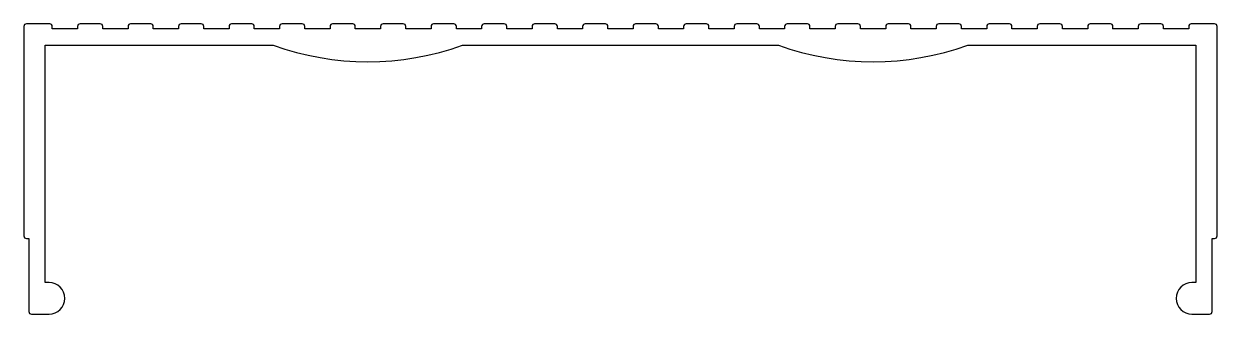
# Model space of a CAD drawing. Extents: x 619 to 713.5, y -63 to -40.
import ezdxf

# ---------------------------------------------------------------- set-up
doc = ezdxf.new("R2010")
doc.units = 0
doc.header["$LTSCALE"] = 15
doc.layers.get('0').update_dxf_attribs({"linetype": 'CONTINUOUS'})

msp = doc.modelspace()

# ---------------------------------------------------------------- linework, layer by layer
at = {"color": 0, "ltscale": 0.05}
msp.add_lwpolyline([(705.253, -40.384), (705.253, -40.184, 0.414214), (705.053, -39.984), (703.453, -39.984, 0.414214), (703.253, -40.184), (703.253, -40.384), (701.253, -40.384), (701.253, -40.184, 0.414214), (701.053, -39.984), (699.453, -39.984, 0.414214), (699.253, -40.184), (699.253, -40.384), (697.253, -40.384), (697.253, -40.184, 0.414214), (697.053, -39.984), (695.453, -39.984, 0.414214), (695.253, -40.184), (695.253, -40.384), (693.253, -40.384), (693.253, -40.184, 0.414214), (693.053, -39.984), (691.453, -39.984, 0.414214), (691.253, -40.184), (691.253, -40.384), (689.253, -40.384), (689.253, -40.184, 0.414214), (689.053, -39.984), (687.453, -39.984, 0.414214), (687.253, -40.184), (687.253, -40.384), (685.253, -40.384), (685.253, -40.184, 0.414214), (685.053, -39.984), (683.453, -39.984, 0.414214), (683.253, -40.184), (683.253, -40.384), (681.253, -40.384), (681.253, -40.184, 0.414214), (681.053, -39.984), (679.453, -39.984, 0.414214), (679.253, -40.184), (679.253, -40.384), (677.253, -40.384), (677.253, -40.184, 0.414214), (677.053, -39.984), (675.453, -39.984, 0.414214), (675.253, -40.184), (675.253, -40.384), (673.253, -40.384), (673.253, -40.184, 0.414214), (673.053, -39.984), (671.453, -39.984, 0.414214), (671.253, -40.184), (671.253, -40.384), (669.253, -40.384), (669.253, -40.184, 0.414214), (669.053, -39.984), (667.453, -39.984, 0.414214), (667.253, -40.184), (667.253, -40.384), (665.253, -40.384), (665.253, -40.184, 0.414214), (665.053, -39.984), (663.453, -39.984, 0.414214), (663.253, -40.184), (663.253, -40.384), (661.253, -40.384), (661.253, -40.184, 0.414214), (661.053, -39.984), (659.453, -39.984, 0.414214), (659.253, -40.184), (659.253, -40.384), (657.253, -40.384), (657.253, -40.184, 0.414214), (657.053, -39.984), (655.453, -39.984, 0.414214), (655.253, -40.184), (655.253, -40.384), (653.253, -40.384), (653.253, -40.184, 0.414214), (653.053, -39.984), (651.453, -39.984, 0.414214), (651.253, -40.184), (651.253, -40.384), (649.253, -40.384), (649.253, -40.184, 0.414214), (649.053, -39.984), (647.453, -39.984, 0.414214), (647.253, -40.184), (647.253, -40.384), (645.253, -40.384), (645.253, -40.184, 0.414214), (645.053, -39.984), (643.453, -39.984, 0.414214), (643.253, -40.184), (643.253, -40.384), (641.253, -40.384), (641.253, -40.184, 0.414214), (641.053, -39.984), (639.453, -39.984, 0.414214), (639.253, -40.184), (639.253, -40.384), (637.253, -40.384), (637.253, -40.184, 0.414214), (637.053, -39.984), (635.453, -39.984, 0.414214), (635.253, -40.184), (635.253, -40.384), (633.253, -40.384), (633.253, -40.184, 0.414214), (633.053, -39.984), (631.453, -39.984, 0.414214), (631.253, -40.184), (631.253, -40.384), (629.253, -40.384), (629.253, -40.184, 0.414214), (629.053, -39.984), (627.453, -39.984, 0.414214), (627.253, -40.184), (627.253, -40.384), (625.253, -40.384), (625.253, -40.184, 0.414214), (625.053, -39.984), (623.453, -39.984, 0.414214), (623.253, -40.184), (623.253, -40.384), (621.253, -40.384), (621.253, -40.184, 0.414214), (621.053, -39.984), (619.203, -39.984, 0.414214), (619.003, -40.184), (619.003, -56.784, 0.414214), (619.203, -56.984), (619.403, -56.984), (619.403, -62.784, 0.414214), (619.603, -62.984), (621.003, -62.984, 1), (621.003, -60.484), (620.703, -60.484), (620.703, -41.684), (638.753, -41.684, 0.173333), (653.753, -41.684), (678.753, -41.684, 0.173333), (693.753, -41.684), (711.803, -41.684), (711.803, -60.484), (711.503, -60.484, 1), (711.503, -62.984), (712.903, -62.984, 0.414214), (713.103, -62.784), (713.103, -56.984), (713.303, -56.984, 0.414214), (713.503, -56.784), (713.503, -40.184, 0.414214), (713.303, -39.984), (711.453, -39.984, 0.414214), (711.253, -40.184), (711.253, -40.384), (709.253, -40.384), (709.253, -40.184, 0.414214), (709.053, -39.984), (707.453, -39.984, 0.414214), (707.253, -40.184), (707.253, -40.384), (705.224, -40.384)], format="xyb", dxfattribs=at)

doc.saveas('drawing.dxf')
